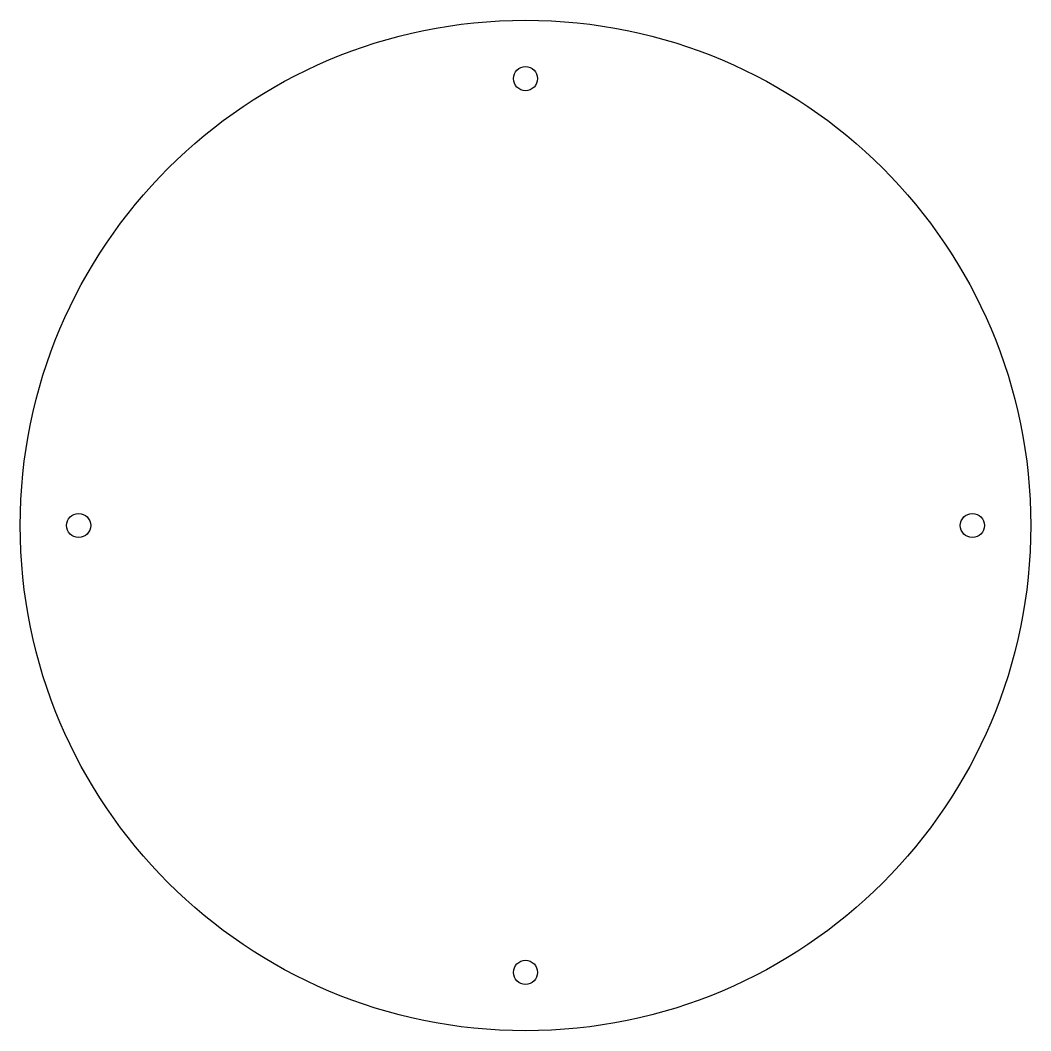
# Model space of a CAD drawing. Header units: millimetres. Extents: x -269 to -131, y -217 to -78.
import ezdxf

# ---------------------------------------------------------------- set-up
doc = ezdxf.new("R2010")
doc.units = ezdxf.units.MM
doc.layers.get('0').update_dxf_attribs({"linetype": 'CONTINUOUS'})

msp = doc.modelspace()

# ---------------------------------------------------------------- linework, layer by layer
for centre, radius in [((-200, -147.5), 69.22), ((-200, -86.28), 1.65), ((-261.22, -147.5), 1.65), ((-138.78, -147.5), 1.65), ((-200, -208.72), 1.65)]:
    msp.add_circle(centre, radius)

doc.saveas('drawing.dxf')
